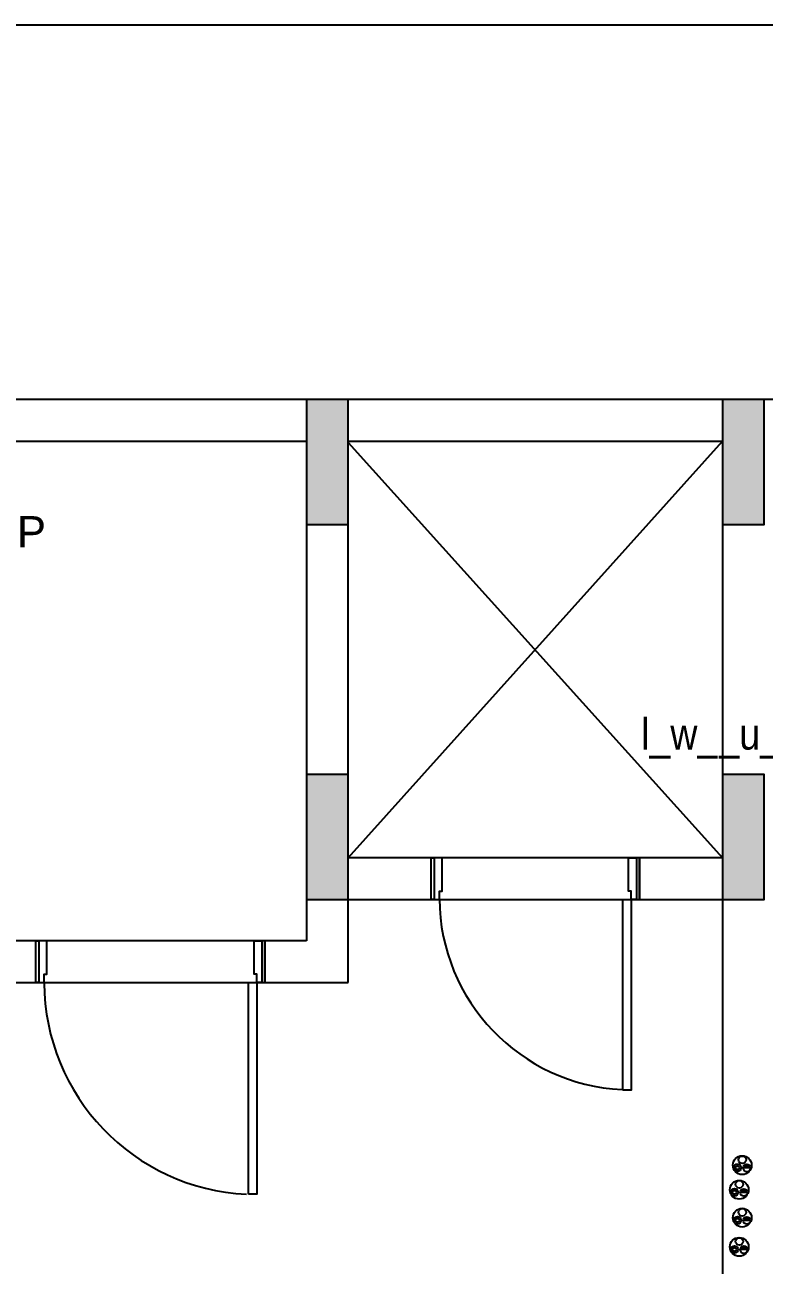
# Model space of a CAD drawing. Header units: metres. Extents: x -658 to -58, y -713 to -118.
# Drawn here: x -96.8 to -93.25, y -258.34 to -252.38 of the extents above; entities that cross this region are included whole.
import ezdxf

# ---------------------------------------------------------------- set-up
doc = ezdxf.new("R2010")
doc.units = ezdxf.units.M
doc.header["$LTSCALE"] = 100
doc.layers.add('plan', color=8, linetype='Continuous')
doc.layers.add('REF-PIPE', color=6, linetype='Continuous')
doc.styles.add('Arial', font='arial.ttf', dxfattribs={"height": 0.2})
doc.styles.add('style12', font='xarab.shx')

# ---------------------------------------------------------------- blocks, each defined once
blk = doc.blocks.new('*U109')
for points in [[(79, 1016), (79, 100), (39, 100), (39, 1016)], [(0, -100), (14, -100), (14, 100), (0, 100)], [(1000, -100), (986, -100), (986, 100), (1000, 100)]]:
    blk.add_lwpolyline(points, close=True)
at = {"ltscale": 0.25}
for points in [[(1000, 100), (0, 100)], [(0, -100), (1000, -100)]]:
    blk.add_lwpolyline(points, dxfattribs=at)
at = {"flags": 128}
for points in [[(14, -100), (14, 100), (14, 100), (39, 100), (39, 60), (52, 60), (52, -100)], [(986, -100), (986, 100), (986, 100), (961, 100), (961, 60), (948, 60), (948, -100), (986, -100)]]:
    blk.add_lwpolyline(points, close=True, dxfattribs=at)
at = {"ltscale": 0.25}
blk.add_arc((38.1, 91.7), 923, 0.40319, 87.18918, dxfattribs=at)
blk = doc.blocks.new('*U103')
for points in [[(79, 1116), (79, 100), (39, 100), (39, 1116)], [(0, -100), (14, -100), (14, 100), (0, 100)], [(1100, -100), (1086, -100), (1086, 100), (1100, 100)]]:
    blk.add_lwpolyline(points, close=True)
at = {"ltscale": 0.25}
for points in [[(1100, 100), (0, 100)], [(0, -100), (1100, -100)]]:
    blk.add_lwpolyline(points, dxfattribs=at)
at = {"flags": 128}
for points in [[(14, -100), (14, 100), (14, 100), (39, 100), (39, 60), (52, 60), (52, -100)], [(1086, -100), (1086, 100), (1086, 100), (1061, 100), (1061, 60), (1048, 60), (1048, -100), (1086, -100)]]:
    blk.add_lwpolyline(points, close=True, dxfattribs=at)
at = {"ltscale": 0.25}
blk.add_arc((38, 94.6), 1023.1, 0.40319, 87.18918, dxfattribs=at)
blk = doc.blocks.new('TRF4R4R43TR43')
h = blk.add_hatch(color=256)
h.dxf.hatch_style = 1
h.paths.add_polyline_path([(-214.2055, -219.5551), (-214.0055, -219.5551), (-214.0055, -218.9551), (-214.2055, -218.9551)])
h = blk.add_hatch(color=256)
h.dxf.hatch_style = 1
h.paths.add_polyline_path([(-212.2055, -219.5551), (-212.0055, -219.5551), (-212.0055, -218.9551), (-212.2055, -218.9551)])
h = blk.add_hatch(color=256)
h.dxf.hatch_style = 1
h.paths.add_polyline_path([(-214.2055, -221.3551), (-214.0055, -221.3551), (-214.0055, -220.7551), (-214.2055, -220.7551)])
h = blk.add_hatch(color=256)
h.dxf.hatch_style = 1
h.paths.add_polyline_path([(-212.2055, -221.3551), (-212.0055, -221.3551), (-212.0055, -220.7551), (-212.2055, -220.7551)])
for points in [[(-214.2055, -219.5551), (-214.0055, -219.5551), (-214.0055, -218.9551), (-214.2055, -218.9551)], [(-212.2055, -219.5551), (-212.0055, -219.5551), (-212.0055, -218.9551), (-212.2055, -218.9551)], [(-214.2055, -221.3551), (-214.0055, -221.3551), (-214.0055, -220.7551), (-214.2055, -220.7551)], [(-212.2055, -221.3551), (-212.0055, -221.3551), (-212.0055, -220.7551), (-212.2055, -220.7551)]]:
    blk.add_lwpolyline(points, close=True)
blk = doc.blocks.new('A$C79349d3f')
at = {"layer": 'plan'}
for p, q in [((-28.7035, 21.1095), (-11.1028, 21.1095)), ((-23.6035, 19.3095), (-33.5035, 19.3095)), ((-32.6035, 19.1095), (-26.0035, 19.1095)), ((-26.0035, 19.1095), (-26.0035, 16.7095)), ((-25.8035, 19.1095), (-24.0035, 19.1095)), ((-25.8035, 17.1095), (-25.8035, 19.1095)), ((-24.0035, 19.1095), (-24.0035, 17.1095)), ((-25.4035, 17.1095), (-25.8035, 17.1095)), ((-25.4035, 16.9095), (-25.4035, 17.1095)), ((-24.0035, 17.1095), (-24.4035, 17.1095)), ((-24.4035, 17.1095), (-24.4035, 16.9095)), ((-25.8035, 16.9095), (-25.4035, 16.9095)), ((-25.8035, 16.5095), (-25.8035, 16.9095)), ((-24.4035, 16.9095), (-24.0035, 16.9095)), ((-24.0035, 16.9095), (-24.0035, 14.9095)), ((-27.3035, 16.7095), (-32.6035, 16.7095)), ((-27.3035, 16.5095), (-27.3035, 16.7095)), ((-26.0035, 16.7095), (-26.2035, 16.7095)), ((-26.2035, 16.7095), (-26.2035, 16.5095)), ((-32.6035, 16.5095), (-27.3035, 16.5095)), ((-26.2035, 16.5095), (-25.8035, 16.5095))]:
    blk.add_line(p, q, dxfattribs=at)
at = {"layer": 'plan', "ltscale": 0.5}
for p, q in [((-25.8035, 17.1095), (-24.0035, 19.1095)), ((-25.8035, 19.1041), (-24.0035, 17.1095))]:
    blk.add_line(p, q, dxfattribs=at)
at = {"layer": 'plan'}
blk.add_blockref('TRF4R4R43TR43', (188.202, 238.2646), dxfattribs=at)
at = {"layer": 'plan', "xscale": 0.001, "yscale": 0.001, "zscale": 0.001, "rotation": 180}
for name, p in [('*U109', (-24.4035, 17.0095)), ('*U103', (-26.2035, 16.6095))]:
    blk.add_blockref(name, p, dxfattribs=at)
at = {"layer": 'plan', "style": 'style12', "width": 0.9}
blk.add_text('l_w__u____]', height=0.15, dxfattribs=at).set_placement((-24.3953, 17.6288))
at = {"layer": 'plan', "insert": (-27.5463, 18.75), "char_height": 0.15, "width": 0.434395, "attachment_point": 1, "line_spacing_factor": 0.941778, "style": 'Arial'}
blk.add_mtext('UP', dxfattribs=at)
blk = doc.blocks.new('RP')
at = {"layer": 'REF-PIPE'}
blk.add_hatch(color=256, dxfattribs=at).paths.add_polyline_path([(0.35, -1.09, -1), (3.35, -1.15)])
blk.add_line((3.35, -1.15), (0.35, -1.09), dxfattribs=at)
for centre, radius in [((0, 0), 3.75), ((-1.89, -1.04), 1.5), ((0.04, 2.16), 1.5), ((1.85, -1.12), 1.5), ((-1.89, -1.04), 0.75)]:
    blk.add_circle(centre, radius, dxfattribs=at)

msp = doc.modelspace()

# ---------------------------------------------------------------- block references
at = {"layer": 'plan'}
msp.add_blockref('A$C79349d3f', (-69.4477, -273.4915), dxfattribs=at)
at = {"layer": 'REF-PIPE', "ltscale": 3, "xscale": 0.012, "yscale": 0.012, "zscale": 0.012}
for p in [(-93.3571, -257.8586), (-93.3713, -257.9766), (-93.3571, -258.1109), (-93.3713, -258.251)]:
    msp.add_blockref('RP', p, dxfattribs=at)

doc.saveas('drawing.dxf')
